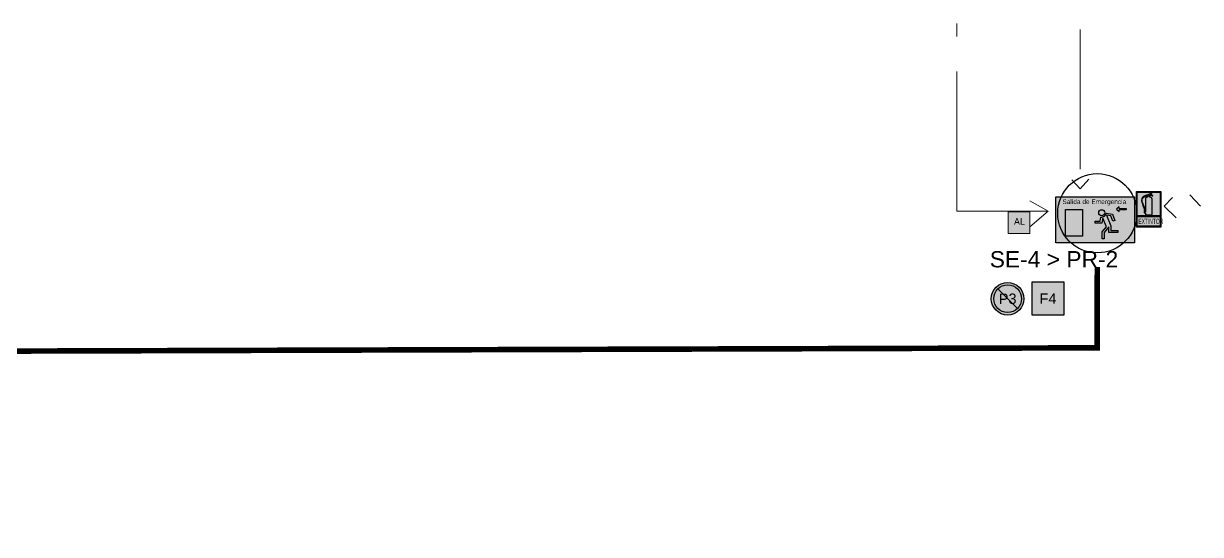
# Model space of a CAD drawing. Header units: metres. Extents: x 151 to 270, y 180 to 223.
# Drawn here: x 166.03 to 191.3, y 182.71 to 193.68 of the extents above; entities that cross this region are included whole.
import ezdxf
from ezdxf.enums import TextEntityAlignment as Align

# ---------------------------------------------------------------- set-up
doc = ezdxf.new("R2010")
doc.units = ezdxf.units.M
doc.linetypes.add('AM_ISO02W050x2', pattern=[3.75, 3, -0.75])
doc.linetypes.add('DASHED', pattern=[1.524, 1.27, -0.254])
doc.layers.add('3-SALIDAS Y PUNTOS DE REUNION', color=3, linetype='Continuous')
doc.styles.add('Arial', font='arial.ttf', dxfattribs={"height": 0.449671})
doc.styles.add('COMIN Simb Señalizacion', font='txt')
doc.styles.add('SEN-ARIAL', font='arial.ttf')

# ---------------------------------------------------------------- blocks, each defined once
blk = doc.blocks.new('A$C0DE554A4')
h = blk.add_hatch(color=10)
h.paths.add_polyline_path([(0.609, 0.872, 0.414214), (0.592, 0.889), (0.037, 0.889, 0.414214), (0.02, 0.872), (0.02, 0.306, 0.414214), (0.037, 0.289), (0.592, 0.289, 0.414214), (0.609, 0.306)])
h.paths.add_polyline_path([(0.138, 0.642), (0.134, 0.665), (0.134, 0.689), (0.137, 0.718), (0.141, 0.732), (0.151, 0.75), (0.163, 0.767), (0.176, 0.777), (0.194, 0.789), (0.212, 0.798), (0.235, 0.807), (0.26, 0.814), (0.281, 0.815), (0.295, 0.815), (0.295, 0.822), (0.33, 0.844), (0.368, 0.857), (0.394, 0.864), (0.397, 0.857), (0.387, 0.855), (0.341, 0.833), (0.338, 0.825), (0.35, 0.825), (0.371, 0.822), (0.391, 0.818), (0.415, 0.811), (0.421, 0.805), (0.423, 0.802), (0.404, 0.799), (0.4, 0.802), (0.394, 0.806), (0.387, 0.806), (0.377, 0.801), (0.371, 0.805), (0.37, 0.809), (0.349, 0.811), (0.327, 0.81), (0.324, 0.809), (0.324, 0.803), (0.32, 0.801), (0.32, 0.797), (0.328, 0.793), (0.331, 0.78), (0.339, 0.769, -0.120407), (0.393, 0.743, -0.22624), (0.399, 0.731), (0.399, 0.331, -0.414214), (0.382, 0.314), (0.247, 0.314, -0.414214), (0.229, 0.331), (0.229, 0.364), (0.202, 0.364), (0.198, 0.367), (0.198, 0.389), (0.206, 0.392), (0.206, 0.403), (0.202, 0.406), (0.202, 0.431), (0.205, 0.433), (0.205, 0.44), (0.199, 0.47), (0.191, 0.492), (0.168, 0.552), (0.153, 0.593), (0.144, 0.616)], flags=16)
h.paths.add_polyline_path([(0.15, 0.66), (0.149, 0.691), (0.151, 0.711), (0.158, 0.732), (0.172, 0.754), (0.194, 0.772), (0.218, 0.784), (0.245, 0.795), (0.261, 0.8), (0.301, 0.8), (0.301, 0.796), (0.297, 0.796), (0.294, 0.793), (0.294, 0.78), (0.284, 0.768, 0.110621), (0.235, 0.743, 0.22624), (0.229, 0.731), (0.229, 0.388), (0.224, 0.388), (0.22, 0.394), (0.22, 0.404), (0.223, 0.406), (0.223, 0.431), (0.22, 0.433), (0.22, 0.452), (0.216, 0.475), (0.205, 0.503), (0.191, 0.539), (0.171, 0.587), (0.156, 0.63)], flags=0)
h.paths.add_polyline_path([(0.229, 0.731, -0.22624), (0.235, 0.743, -0.110621), (0.284, 0.768), (0.294, 0.78), (0.294, 0.793), (0.297, 0.796), (0.301, 0.796), (0.301, 0.8), (0.261, 0.8), (0.245, 0.795), (0.218, 0.784), (0.194, 0.772), (0.172, 0.754), (0.158, 0.732), (0.151, 0.711), (0.149, 0.691), (0.15, 0.66), (0.156, 0.63), (0.171, 0.587), (0.191, 0.539), (0.205, 0.503), (0.216, 0.475), (0.22, 0.452), (0.22, 0.433), (0.223, 0.431), (0.223, 0.406), (0.22, 0.404), (0.22, 0.394), (0.224, 0.388), (0.229, 0.388)], flags=0)
h = blk.add_hatch(color=255)
h.paths.add_polyline_path([(0.399, 0.731, 0.22624), (0.393, 0.743, 0.120407), (0.339, 0.769), (0.331, 0.78), (0.328, 0.793), (0.32, 0.797), (0.32, 0.801), (0.324, 0.803), (0.324, 0.809), (0.327, 0.81), (0.349, 0.811), (0.37, 0.809), (0.371, 0.805), (0.377, 0.801), (0.387, 0.806), (0.394, 0.806), (0.4, 0.802), (0.404, 0.799), (0.423, 0.802), (0.421, 0.805), (0.415, 0.811), (0.391, 0.818), (0.371, 0.822), (0.35, 0.825), (0.338, 0.825), (0.341, 0.833), (0.387, 0.855), (0.397, 0.857), (0.394, 0.864), (0.368, 0.857), (0.33, 0.844), (0.295, 0.822), (0.295, 0.815), (0.281, 0.815), (0.26, 0.814), (0.235, 0.807), (0.212, 0.798), (0.194, 0.789), (0.176, 0.777), (0.163, 0.767), (0.151, 0.75), (0.141, 0.732), (0.137, 0.718), (0.134, 0.689), (0.134, 0.665), (0.138, 0.642), (0.144, 0.616), (0.153, 0.593), (0.168, 0.552), (0.191, 0.492), (0.199, 0.47), (0.205, 0.44), (0.205, 0.433), (0.202, 0.431), (0.202, 0.406), (0.206, 0.403), (0.206, 0.392), (0.198, 0.389), (0.198, 0.367), (0.202, 0.364), (0.229, 0.364), (0.229, 0.331, 0.414214), (0.247, 0.314), (0.382, 0.314, 0.414214), (0.399, 0.331)])
h.paths.add_polyline_path([(0.229, 0.388), (0.224, 0.388), (0.22, 0.394), (0.22, 0.404), (0.223, 0.406), (0.223, 0.431), (0.22, 0.433), (0.22, 0.452), (0.216, 0.475), (0.205, 0.503), (0.191, 0.539), (0.171, 0.587), (0.156, 0.63), (0.15, 0.66), (0.149, 0.691), (0.151, 0.711), (0.158, 0.732), (0.172, 0.754), (0.194, 0.772), (0.218, 0.784), (0.245, 0.795), (0.261, 0.8), (0.301, 0.8), (0.301, 0.796), (0.297, 0.796), (0.294, 0.793), (0.294, 0.78), (0.284, 0.768, 0.110621), (0.235, 0.743, 0.22624), (0.229, 0.731)], flags=16)
for points in [[(0.229, 0.731, -0.22624), (0.235, 0.743, -0.110621), (0.284, 0.768), (0.294, 0.78), (0.294, 0.793), (0.297, 0.796), (0.301, 0.796), (0.301, 0.8), (0.261, 0.8), (0.245, 0.795), (0.218, 0.784), (0.194, 0.772), (0.172, 0.754), (0.158, 0.732), (0.151, 0.711), (0.149, 0.691), (0.15, 0.66), (0.156, 0.63), (0.171, 0.587), (0.191, 0.539), (0.205, 0.503), (0.216, 0.475), (0.22, 0.452), (0.22, 0.433), (0.223, 0.431), (0.223, 0.406), (0.22, 0.404), (0.22, 0.394), (0.224, 0.388), (0.229, 0.388)], [(0.609, 0.252, 0.414214), (0.592, 0.269), (0.037, 0.269, 0.414214), (0.02, 0.252), (0.02, 0.037, 0.414214), (0.037, 0.02), (0.592, 0.02, 0.414214), (0.609, 0.037)]]:
    blk.add_hatch(color=10).paths.add_polyline_path(points)
at = {"color": 255}
for p, q in [((0.02, 0.306), (0.02, 0.872)), ((0.037, 0.889), (0.592, 0.889)), ((0.609, 0.872), (0.609, 0.306)), ((0.02, 0.037), (0.02, 0.252)), ((0.592, 0.289), (0.037, 0.289)), ((0.037, 0.269), (0.592, 0.269)), ((0.592, 0.02), (0.037, 0.02)), ((0.609, 0.252), (0.609, 0.037))]:
    blk.add_line(p, q, dxfattribs=at)
at = {"color": 7}
blk.add_lwpolyline([(0, 0.91), (0.629, 0.91), (0.629, 0), (0, 0)], close=True, dxfattribs=at)
at = {"color": 255}
for points in [[(0.339, 0.769), (0.331, 0.78), (0.328, 0.793), (0.32, 0.797), (0.32, 0.801), (0.324, 0.803), (0.324, 0.809), (0.327, 0.81), (0.349, 0.811), (0.37, 0.809), (0.371, 0.805), (0.377, 0.801), (0.387, 0.806), (0.394, 0.806), (0.4, 0.802), (0.404, 0.799), (0.423, 0.802), (0.421, 0.805), (0.415, 0.811), (0.391, 0.818), (0.371, 0.822), (0.35, 0.825), (0.338, 0.825), (0.341, 0.833), (0.387, 0.855), (0.397, 0.857), (0.394, 0.864), (0.368, 0.857), (0.33, 0.844), (0.295, 0.822), (0.295, 0.815), (0.281, 0.815), (0.26, 0.814), (0.235, 0.807), (0.212, 0.798), (0.194, 0.789), (0.176, 0.777), (0.163, 0.767), (0.151, 0.75), (0.141, 0.732), (0.137, 0.718), (0.134, 0.689), (0.134, 0.665), (0.138, 0.642), (0.144, 0.616), (0.153, 0.593), (0.168, 0.552), (0.191, 0.492), (0.199, 0.47), (0.205, 0.44), (0.205, 0.433), (0.202, 0.431), (0.202, 0.406), (0.206, 0.403), (0.206, 0.392), (0.198, 0.389), (0.198, 0.367), (0.202, 0.364), (0.229, 0.364)], [(0.229, 0.388), (0.224, 0.388), (0.22, 0.394), (0.22, 0.404), (0.223, 0.406), (0.223, 0.431), (0.22, 0.433), (0.22, 0.452), (0.216, 0.475), (0.205, 0.503), (0.191, 0.539), (0.171, 0.587), (0.156, 0.63), (0.15, 0.66), (0.149, 0.691), (0.151, 0.711), (0.158, 0.732), (0.172, 0.754), (0.194, 0.772), (0.218, 0.784), (0.245, 0.795), (0.261, 0.8), (0.301, 0.8), (0.301, 0.796), (0.297, 0.796), (0.294, 0.793), (0.294, 0.78), (0.284, 0.768)], [(0.229, 0.731), (0.229, 0.388)]]:
    blk.add_lwpolyline(points, dxfattribs=at)
blk.add_lwpolyline([(0.229, 0.364), (0.229, 0.331, 0.414214), (0.247, 0.314), (0.382, 0.314, 0.414214), (0.399, 0.331), (0.399, 0.731)], format="xyb", dxfattribs=at)
for centre, radius, start, end in [((0.037, 0.872), 0.0171, 90, 180), ((0.245, 0.731), 0.0153, 129.008, 180), ((0.314, 0.646), 0.125, 103.7582, 129.008), ((0.314, 0.646), 0.125, 50.992, 78.4551), ((0.383, 0.731), 0.0153, 0, 50.992), ((0.592, 0.872), 0.0171, 0, 90), ((0.037, 0.306), 0.0171, 180, 270), ((0.592, 0.306), 0.0171, 270, 0), ((0.037, 0.252), 0.0171, 90, 180), ((0.037, 0.037), 0.0171, 180, 270), ((0.592, 0.252), 0.0171, 0, 90), ((0.592, 0.037), 0.0171, 270, 0)]:
    blk.add_arc(centre, radius, start, end, dxfattribs=at)
at = {"color": 255, "style": 'COMIN Simb Señalizacion', "width": 0.56}
blk.add_text('EXTINTOR', height=0.1345, dxfattribs=at).set_placement((0.049, 0.079))
blk = doc.blocks.new('SEÑ_PROHIBICION')
at = {"true_color": 0xfafafa}
h = blk.add_hatch(color=7, dxfattribs=at)
edge = h.paths.add_edge_path()
edge.add_arc((0, 0), 0.35, 0, 360)
at = {"color": 1}
blk.add_line((-0.21, 0.21), (0.21, -0.21), dxfattribs=at)
for radius in [0.35, 0.297]:
    blk.add_circle((0, 0), radius, dxfattribs=at)
at = {"color": 250, "style": 'SEN-ARIAL'}
blk.add_attdef('CODIGO', text='', height=0.224, dxfattribs=at).set_placement((0, 0), align=Align.MIDDLE_CENTER)
at = {"style": 'SEN-ARIAL', "flags": 1}
for tag, p in [('DESCRIPCION', (0, -0.55)), ('NOM', (0, -0.75))]:
    blk.add_attdef(tag, p, '', height=0.1, dxfattribs=at)
blk = doc.blocks.new('SEÑ_INCENDIO')
at = {"true_color": 0xd90000}
blk.add_hatch(color=1, dxfattribs=at).paths.add_polyline_path([(-0.35, -0.35), (0.35, -0.35), (0.35, 0.35), (-0.35, 0.35)])
at = {"color": 7}
blk.add_lwpolyline([(-0.35, -0.35), (0.35, -0.35), (0.35, 0.35), (-0.35, 0.35)], close=True, dxfattribs=at)
at = {"color": 7, "style": 'SEN-ARIAL'}
blk.add_attdef('CODIGO', text='', height=0.224, dxfattribs=at).set_placement((0, 0), align=Align.MIDDLE_CENTER)
at = {"style": 'SEN-ARIAL', "flags": 1}
for tag, p in [('DESCRIPCION', (0, -0.55)), ('NOM', (0, -0.75))]:
    blk.add_attdef(tag, p, '', height=0.1, dxfattribs=at)

msp = doc.modelspace()

# ---------------------------------------------------------------- hatches: boundary and pattern name
at = {"layer": '3-SALIDAS Y PUNTOS DE REUNION', "true_color": 0x136734, "transparency": 33554687}
h = msp.add_hatch(color=116, dxfattribs=at)
h.dxf.hatch_style = 1
h.paths.add_polyline_path([(188.188, 189.959), (189.88, 189.959), (189.88, 188.97), (188.188, 188.97)])
h.paths.add_polyline_path([(188.397, 189.684), (188.764, 189.684), (188.764, 189.115), (188.397, 189.115)], flags=16)
h.paths.add_polyline_path([(189.112, 189.617, 1), (189.24, 189.617, 1)], flags=16)
h.paths.add_polyline_path([(189.375, 189.237), (189.375, 189.339), (189.28, 189.566), (189.373, 189.549), (189.416, 189.436), (189.456, 189.452), (189.405, 189.588), (189.27, 189.611, -0.446148), (189.16, 189.525), (189.142, 189.434), (189.033, 189.434), (189.033, 189.39), (189.178, 189.39), (189.2, 189.503), (189.278, 189.317), (189.186, 189.204), (189.186, 189.059), (189.229, 189.059), (189.229, 189.189), (189.332, 189.314), (189.332, 189.193), (189.375, 189.193), (189.52, 189.193), (189.52, 189.237)], flags=16)
h.paths.add_polyline_path([(189.698, 189.679), (189.698, 189.707), (189.552, 189.707), (189.552, 189.745), (189.491, 189.693), (189.552, 189.641), (189.552, 189.679)], flags=16)
at = {"layer": '3-SALIDAS Y PUNTOS DE REUNION', "linetype": 'ByBlock', "lineweight": 15}
msp.add_hatch(color=1, dxfattribs=at).paths.add_polyline_path([(187.17, 189.634), (187.17, 189.169), (187.635, 189.169), (187.635, 189.634)])
at = {"layer": '3-SALIDAS Y PUNTOS DE REUNION', "true_color": 0xffffff, "transparency": 33554687}
h = msp.add_hatch(color=7, dxfattribs=at)
h.dxf.hatch_style = 1
h.paths.add_polyline_path([(188.397, 189.115), (188.764, 189.115), (188.764, 189.684), (188.397, 189.684)])
h.paths.add_polyline_path([(189.278, 189.317), (189.186, 189.204), (189.186, 189.059), (189.229, 189.059), (189.229, 189.189), (189.332, 189.314), (189.332, 189.193), (189.375, 189.193), (189.52, 189.193), (189.52, 189.237), (189.375, 189.237), (189.375, 189.339), (189.28, 189.566), (189.373, 189.549), (189.416, 189.436), (189.456, 189.452), (189.405, 189.588), (189.27, 189.611, -0.446148), (189.16, 189.525), (189.142, 189.434), (189.033, 189.434), (189.033, 189.39), (189.178, 189.39), (189.2, 189.503)])
h.paths.add_polyline_path([(189.552, 189.679), (189.698, 189.679), (189.698, 189.707), (189.552, 189.707), (189.552, 189.745), (189.491, 189.693), (189.552, 189.641)])
h.paths.add_polyline_path([(189.112, 189.617, 1), (189.24, 189.617, 1)])

# ---------------------------------------------------------------- linework, layer by layer
at = {"layer": '3-SALIDAS Y PUNTOS DE REUNION', "color": 3, "linetype": 'AM_ISO02W050x2', "lineweight": 18}
for p, q in [((186.064, 189.649), (186.064, 193.68)), ((188.715, 193.554), (188.715, 190.131)), ((188.715, 190.131), (188.534, 190.325)), ((188.715, 190.131), (188.896, 190.336)), ((191.296, 189.756), (191.064, 190.003)), ((188.024, 189.649), (187.629, 189.872)), ((190.516, 189.756), (190.697, 189.947)), ((190.516, 189.756), (190.772, 189.505)), ((188.024, 189.649), (186.064, 189.649)), ((188.024, 189.649), (187.634, 189.316))]:
    msp.add_line(p, q, dxfattribs=at)
at = {"layer": '3-SALIDAS Y PUNTOS DE REUNION', "color": 0}
for points in [[(188.188, 189.959), (189.88, 189.959), (189.88, 188.97), (188.188, 188.97)], [(188.397, 189.684), (188.764, 189.684), (188.764, 189.115), (188.397, 189.115)]]:
    msp.add_lwpolyline(points, close=True, dxfattribs=at)
at = {"layer": '3-SALIDAS Y PUNTOS DE REUNION', "color": 0, "linetype": 'ByBlock', "lineweight": 15}
msp.add_lwpolyline([(187.17, 189.634), (187.17, 189.169), (187.635, 189.169), (187.635, 189.634)], close=True, dxfattribs=at)
at = {"layer": '3-SALIDAS Y PUNTOS DE REUNION', "color": 0}
for points in [[(189.142, 189.434), (189.16, 189.525)], [(189.2, 189.503), (189.178, 189.39)], [(189.278, 189.317), (189.2, 189.503)], [(189.27, 189.611), (189.405, 189.588)], [(189.373, 189.549), (189.28, 189.566)], [(189.28, 189.566), (189.375, 189.339)], [(189.405, 189.588), (189.456, 189.452), (189.416, 189.436), (189.373, 189.549)], [(189.552, 189.707), (189.552, 189.745), (189.491, 189.693), (189.552, 189.641), (189.552, 189.679)], [(189.552, 189.707), (189.698, 189.707), (189.698, 189.679), (189.552, 189.679)], [(189.178, 189.39), (189.033, 189.39), (189.033, 189.434), (189.142, 189.434)], [(189.186, 189.204), (189.278, 189.317)], [(189.332, 189.314), (189.229, 189.189)], [(189.375, 189.193), (189.332, 189.193), (189.332, 189.314)], [(189.375, 189.339), (189.375, 189.237)], [(189.229, 189.189), (189.229, 189.059), (189.186, 189.059), (189.186, 189.204)], [(189.375, 189.237), (189.52, 189.237), (189.52, 189.193), (189.375, 189.193)]]:
    msp.add_lwpolyline(points, dxfattribs=at)
at = {"layer": '3-SALIDAS Y PUNTOS DE REUNION', "color": 3, "linetype": 'DASHED', "const_width": 0.12}
msp.add_lwpolyline([(189.081, 188.45), (189.079, 186.716), (164.646, 186.642), (160.796, 182.778), (157.429, 182.767)], dxfattribs=at)
at = {"layer": '3-SALIDAS Y PUNTOS DE REUNION', "color": 6}
msp.add_circle((189.081, 189.606), 0.85, dxfattribs=at)
at = {"layer": '3-SALIDAS Y PUNTOS DE REUNION', "color": 0}
msp.add_circle((189.176, 189.617), 0.0638, dxfattribs=at)
msp.add_circle((189.176, 189.617), 0.0638, dxfattribs=at)
msp.add_arc((189.176, 189.617), 0.0938, 260.0316, 356.2074, dxfattribs=at)

# ---------------------------------------------------------------- block references
at = {"layer": '3-SALIDAS Y PUNTOS DE REUNION', "xscale": 0.8383233532913437, "yscale": 0.8383233532913437, "zscale": 0.8383233532913437}
msp.add_blockref('A$C0DE554A4', (189.921, 189.31), dxfattribs=at)
at = {"layer": '3-SALIDAS Y PUNTOS DE REUNION'}
for name, p, values in [('SEÑ_PROHIBICION', (187.156, 187.77), {'CODIGO': 'P3'}), ('SEÑ_INCENDIO', (188.022, 187.773), {'CODIGO': 'F4'})]:
    msp.add_blockref(name, p, dxfattribs=at).add_auto_attribs(values)

# ---------------------------------------------------------------- texts
at = {"layer": '3-SALIDAS Y PUNTOS DE REUNION', "color": 7, "true_color": 0xffffff, "style": 'Arial'}
msp.add_text('Salida de Emergencia', height=0.10022, dxfattribs=at).set_placement((188.332, 189.803))
at = {"layer": '3-SALIDAS Y PUNTOS DE REUNION', "color": 18, "linetype": 'ByBlock', "lineweight": 15, "true_color": 0x000000}
msp.add_text('AL', height=0.1442, dxfattribs=at).set_placement((187.292, 189.357))
at = {"layer": '3-SALIDAS Y PUNTOS DE REUNION', "color": 6, "style": 'SEN-ARIAL'}
msp.add_text('SE-4 > PR-2', height=0.35, dxfattribs=at).set_placement((186.772, 188.443))

doc.saveas('drawing.dxf')
